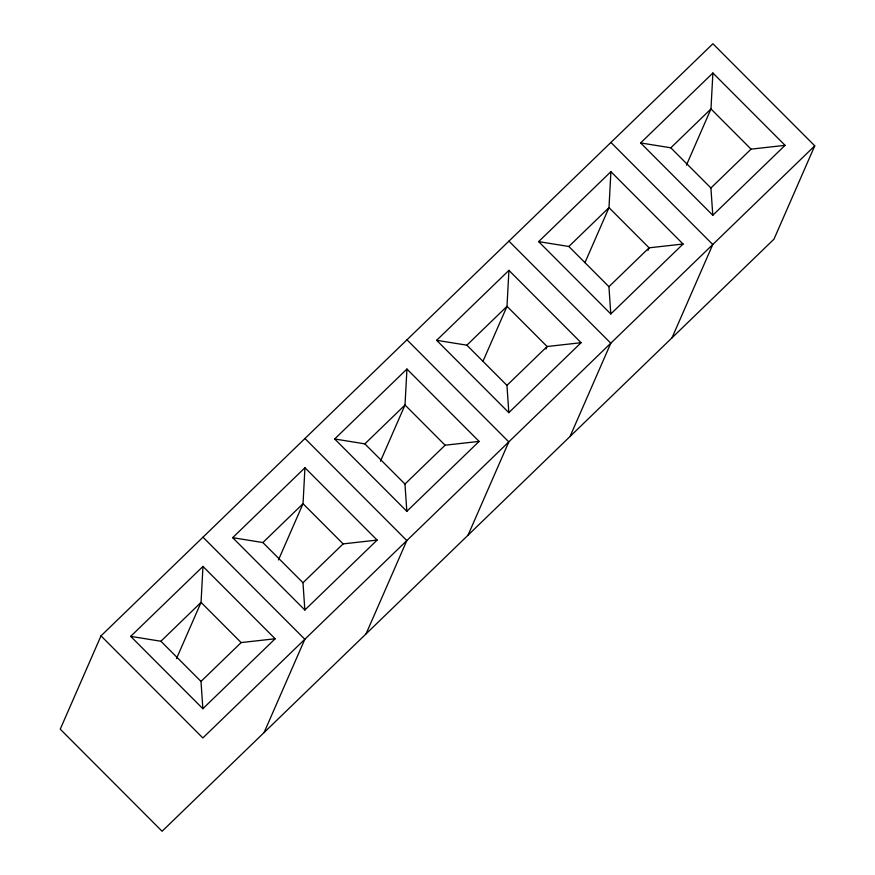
<?xml version="1.0" encoding="UTF-8"?>
<svg xmlns="http://www.w3.org/2000/svg" width="875" height="875" viewBox="0 0 875 875"><rect width="100%" height="100%" fill="white"/><g stroke="black" fill="none" stroke-linecap="round" stroke-linejoin="round"><path stroke-width="1.31" d="M202.967 566.431L130.692 636.366L202.869 708.706L275.144 638.772L202.967 566.431L201.053 602.383L176.488 658.602M304.948 467.742L232.684 537.677L304.85 610.017L377.125 540.083L304.948 467.742L303.034 503.705L278.469 559.913M406.941 369.053L334.666 438.988L406.842 511.328L479.117 441.394L406.941 369.053L405.016 405.016L380.461 461.223M508.922 270.364L436.647 340.309L508.823 412.65L581.098 342.705L508.922 270.364L507.008 306.327L482.989 361.287M610.903 171.686L538.639 241.62L610.805 313.961L683.08 244.027L610.903 171.686L608.989 207.638L584.97 262.609M712.895 72.997L640.62 142.931L712.797 215.272L785.072 145.338L712.895 72.997L710.97 108.948L686.416 165.167M100.997 635.873L60.244 729.17L162.083 831.25L774.003 239.127L814.756 145.83L712.917 43.75L100.997 635.873L202.847 737.953L814.756 145.83M264.075 732.561L304.828 639.264L202.989 537.184M366.056 633.872L406.82 540.575L304.97 438.495M546.011 349.016L547.105 346.511L581.098 342.705M468.038 535.194L508.802 441.886L406.962 339.806M647.992 250.327L649.086 247.822L683.08 244.027M570.03 436.505L610.794 343.208L508.944 241.128M672.011 337.816L712.775 244.519L610.925 142.439M130.692 636.366L160.902 641.244L201.053 602.383L241.15 642.578L275.144 638.772M232.684 537.677L262.883 542.555L303.034 503.705L343.131 543.889L377.125 540.083M334.666 438.988L364.864 443.866L405.016 405.016L445.112 445.2L479.117 441.394M436.647 340.309L466.856 345.177L507.008 306.327L547.105 346.511L506.953 385.372L508.823 412.65M538.639 241.62L568.838 246.488L608.989 207.638L649.086 247.822L608.934 286.683L610.805 313.961M640.62 142.931L670.819 147.809L710.97 108.948L751.067 149.144L785.072 145.338M202.869 708.706L200.998 681.428L241.15 642.578M304.85 610.017L302.98 582.739L343.131 543.889M406.842 511.328L404.961 484.05L445.112 445.2M712.797 215.272L710.916 187.994L751.067 149.144M670.819 147.809L710.916 187.994M568.838 246.488L608.934 286.683M466.856 345.177L506.953 385.372M364.864 443.866L404.961 484.05M262.883 542.555L302.98 582.739M160.902 641.244L200.998 681.428"/></g></svg>
